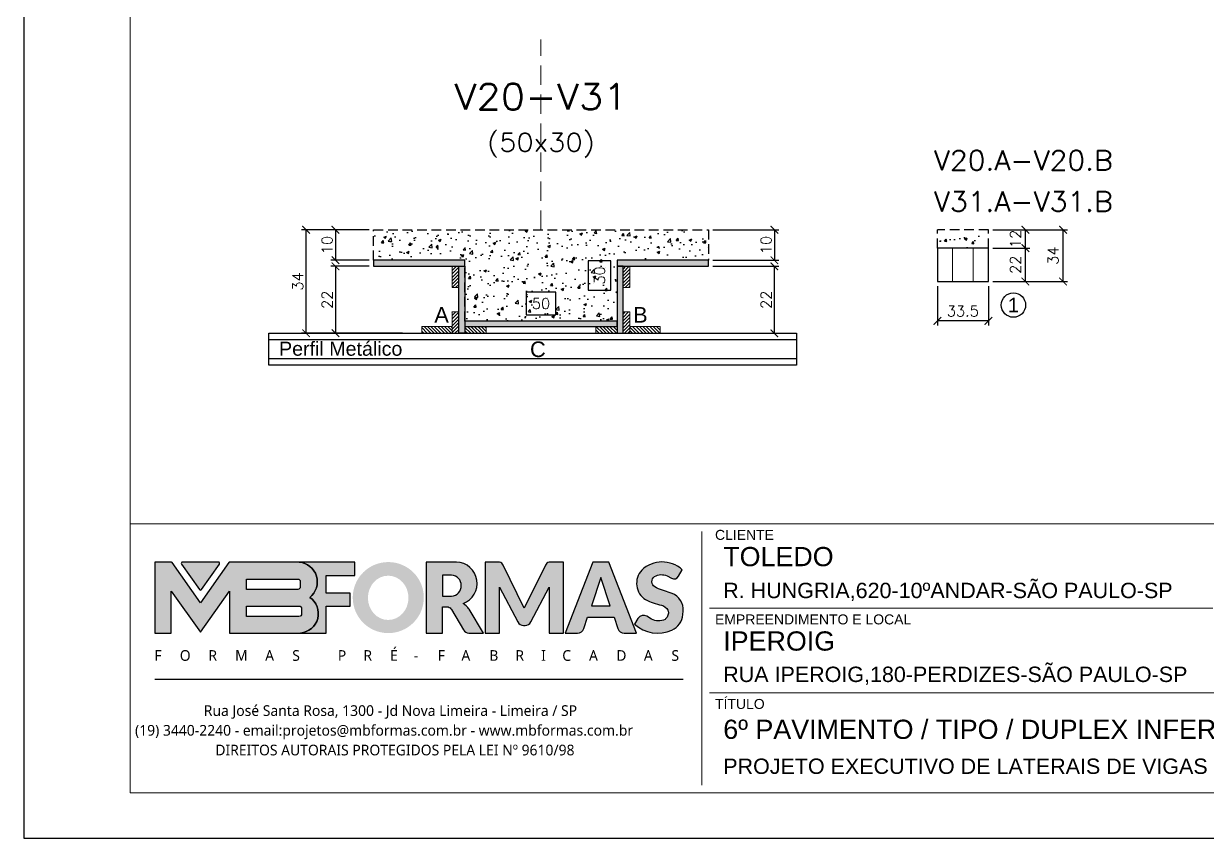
# Model space of a CAD drawing. Extents: x -23436 to 4767, y -4638 to 9755.
# Drawn here: x -17506 to -16729, y -518 to 18 of the extents above; entities that cross this region are included whole.
import ezdxf
from ezdxf.enums import TextEntityAlignment as Align

# ---------------------------------------------------------------- set-up
doc = ezdxf.new("R2010")
doc.units = 0
doc.header["$PDMODE"] = 2
doc.header["$PDSIZE"] = 10
doc.linetypes.add('CABLIN', pattern=[0.35, 0.25, -0.1])
doc.linetypes.add('HIDDEN', pattern=[9.525, 6.35, -3.175])
doc.layers.get('0').update_dxf_attribs({"lineweight": 13})
doc.layers.get('Defpoints').update_dxf_attribs({"lineweight": 13})
for name, color, linetype in [('Concreto', 250, 'HIDDEN'), ('Cota', 4, 'Continuous'), ('Cota Seção (2x)', 4, 'Continuous'), ('Hachura', 252, 'CABLIN'), ('MB Logo', 255, 'Continuous'), ('Painéis', 200, 'Continuous'), ('Perfil Metálico', 224, 'Continuous'), ('Romaneio', 10, 'Continuous'), ('Texto de Titulo', 7, 'Continuous'), ('Texto Qtd Sarr', 242, 'Continuous')]:
    doc.layers.add(name, color=color, linetype=linetype)
for name, color, linetype, lineweight in [('FOLHA MB', 7, 'Continuous', 13), ('Madeira', 100, 'Continuous', 13), ('Sarr 2.2x7', 40, 'Continuous', 9), ('Texto Seção', 7, 'Continuous', 15)]:
    doc.layers.add(name, color=color, linetype=linetype, lineweight=lineweight)
doc.layers.add('Laje_Perimetro', color=7, linetype='Continuous', plot=False)
doc.styles.add('ARIAL', font='arial.ttf', dxfattribs={"oblique": 15, "height": 25})
doc.styles.add('MB_C01', font='arial.ttf', dxfattribs={"height": 1.3})
doc.styles.add('MB_C02', font='arial.ttf', dxfattribs={"height": 2})
doc.styles.add('MB_C03', font='arial.ttf', dxfattribs={"height": 2.5})
doc.styles.add('MtXpl_Lucida_Sans_Un', font='l_10646.ttf')
doc.styles.add('REGUA-120', font='ROMANS.shx', dxfattribs={"height": 15})
doc.styles.add('ROMANS', font='romans.shx')
doc.dimstyles.new('Cota Paínel', dxfattribs={"dimtxt": 7, "dimasz": 5, "dimexe": 3, "dimexo": 3, "dimgap": 3, "dimtad": 1, "dimdec": 1, "dimzin": 12, "dimdsep": 46, "dimtxsty": 'ROMANS', "dimblk": 'ARCHTICK', "dimcen": 0, "dimclrd": 4, "dimclre": 4, "dimclrt": 1, "dimadec": 1, "dimazin": 3, "dimtfac": 1, "dimtdec": 1, "dimtmove": 0, "dimatfit": 3, "dimldrblk": 'OBLIQUE', "dimfxl": 1, "dimtolj": 1, "dimtzin": 12, "dimarcsym": 0})
doc.dimstyles.new('Cota Seção (2x)', dxfattribs={"dimtxt": 7, "dimasz": 5, "dimexe": 3, "dimexo": 3, "dimgap": 2, "dimtad": 3, "dimdec": 1, "dimlfac": 0.5, "dimzin": 12, "dimdsep": 46, "dimtxsty": 'ROMANS', "dimblk": 'ARCHTICK', "dimcen": 0, "dimclrd": 4, "dimclre": 4, "dimclrt": 1, "dimadec": 1, "dimazin": 3, "dimtfac": 1, "dimtdec": 1, "dimtmove": 0, "dimatfit": 3, "dimldrblk": 'OBLIQUE', "dimfxl": 1, "dimtolj": 1, "dimtzin": 12, "dimarcsym": 0})
doc.dimstyles.new('Cota Seção interna', dxfattribs={"dimtxt": 7, "dimasz": 6, "dimexe": 0.18, "dimexo": 2, "dimgap": -4, "dimtad": 3, "dimdec": 1, "dimlfac": 0.5, "dimzin": 12, "dimdsep": 46, "dimtxsty": 'ROMANS', "dimblk": 'ARCHTICK', "dimcen": 0.09, "dimse1": 1, "dimse2": 1, "dimsd1": 1, "dimsd2": 1, "dimclrd": 180, "dimclre": 5, "dimclrt": 1, "dimadec": 0, "dimazin": 3, "dimtfac": 1, "dimtdec": 1, "dimtofl": 0, "dimtmove": 0, "dimatfit": 3, "dimldrblk": 'ARCHTICK', "dimfxl": 1, "dimtolj": 1, "dimtzin": 0, "dimarcsym": 0})

# ---------------------------------------------------------------- blocks, each defined once
blk = doc.blocks.new('MB-NOVO')
at = {"layer": 'MB Logo', "linetype": 'Continuous'}
h = blk.add_hatch(color=256, dxfattribs=at)
h.dxf.hatch_style = 1
h.set_gradient(color1=(242, 132, 69), color2=(247, 180, 141), rotation=90, tint=1)
h.paths.add_polyline_path([(-18529.58, 10980.84), (-18475.71, 10980.84, 0.706757), (-18468.67, 11008.01, 0.681802), (-18476.71, 11034.89), (-18529.36, 11034.89, 0.243712), (-18530.18, 11034.46), (-18551.72, 11003.93), (-18573.27, 11034.46, 0.243712), (-18574.09, 11034.89), (-18586.52, 11034.89), (-18586.52, 10980.84), (-18573.87, 10980.84), (-18573.87, 11012.87), (-18551.72, 10981.49), (-18529.58, 11012.87)])
h.paths.add_polyline_path([(-18516.75, 11014.08), (-18516.75, 11021.99), (-18477.79, 11021.99, -0.414214), (-18475.79, 11019.99), (-18475.79, 11016.08, -0.414214), (-18477.79, 11014.08)], flags=16)
h.paths.add_polyline_path([(-18516.75, 11001.39), (-18476.79, 11001.39, -0.414214), (-18474.79, 10999.39), (-18474.79, 10995.48, -0.414214), (-18476.79, 10993.48), (-18516.75, 10993.48)], flags=16)
at = {"layer": 'MB Logo', "true_color": 0x262626}
h = blk.add_hatch(color=250, dxfattribs=at)
h.dxf.hatch_style = 1
h.paths.add_polyline_path([(-18537.31, 11033.31, 0.60809), (-18538.12, 11034.89), (-18565.32, 11034.89, 0.60809), (-18566.14, 11033.31), (-18552.54, 11014.04, 0.518202), (-18550.91, 11014.04)])
h = blk.add_hatch(color=250, dxfattribs=at)
h.dxf.hatch_style = 1
h.paths.add_polyline_path([(-18456.17, 11011.29), (-18456.17, 11024.65), (-18434.21, 11024.65), (-18434.21, 11034.89), (-18476.71, 11034.89, -0.681802), (-18468.67, 11008.01, -0.706757), (-18475.71, 10980.84), (-18456.17, 10980.84), (-18456.17, 11001.45), (-18437.83, 11001.45), (-18437.83, 11011.29)])
h = blk.add_hatch(color=250, dxfattribs=at)
h.dxf.hatch_style = 1
h.paths.add_polyline_path([(-18435.91, 11007.86, 1), (-18381.87, 11007.86, 1)])
edge = h.paths.add_edge_path(flags=16)
edge.add_ellipse((-18408.97, 11007.68), major_axis=(0, 16.84), ratio=0.916255, start_angle=0, end_angle=360)
h = blk.add_hatch(color=250, dxfattribs=at)
h.dxf.hatch_style = 1
h.paths.add_polyline_path([(-18356.97, 11034.89), (-18380.17, 11034.89), (-18380.17, 10980.84), (-18367.64, 10980.84), (-18367.64, 11000.71), (-18363.41, 11000.71, -0.195765), (-18360.9, 10998.88), (-18351.79, 10983.24, 0.261385), (-18347.52, 10980.84), (-18336.38, 10980.84), (-18347.47, 10999, 0.082429), (-18349.61, 11001.48), (-18351.9, 11003.39, 0.81838)])
h.paths.add_polyline_path([(-18360.76, 11009), (-18367.64, 11009), (-18367.64, 11024.98), (-18360.76, 11024.98, -0.92578)], flags=16)
h = blk.add_hatch(color=250, dxfattribs=at)
h.dxf.hatch_style = 1
h.paths.add_polyline_path([(-18286.65, 11015.9), (-18286.65, 10980.84), (-18275.77, 10980.84), (-18275.77, 11034.89), (-18286.65, 11034.89, 0.216647), (-18289.44, 11032.44), (-18305.46, 10999.84), (-18321.61, 11032.7, 0.199908), (-18324.27, 11034.89), (-18335.15, 11034.89), (-18335.15, 10980.84), (-18324.27, 10980.84), (-18324.27, 11015.9), (-18310.42, 10989.3, 0.279644), (-18305.98, 10986.61, 0.340986), (-18300.5, 10989.3)])
h = blk.add_hatch(color=250, dxfattribs=at)
h.dxf.hatch_style = 1
h.paths.add_polyline_path([(-18274.36, 10980.84), (-18264.98, 10980.84, 0.322517), (-18260.24, 10984.26), (-18257.32, 10993), (-18237.21, 10993), (-18234.29, 10984.26, 0.322517), (-18229.55, 10980.84), (-18220.26, 10980.84), (-18241.25, 11034.89), (-18253.37, 11034.89)])
h.paths.add_polyline_path([(-18254.42, 11001.64), (-18247.26, 11023.04), (-18240.11, 11001.64)], flags=16)
h = blk.add_hatch(color=250, dxfattribs=at)
h.dxf.hatch_style = 1
h.paths.add_polyline_path([(-18206.02, 11024.02, -0.247671), (-18196.88, 11024.32), (-18193.53, 11022.53, 0.40799), (-18188.16, 11024.11), (-18185.37, 11029.08, 0.392837), (-18216.16, 11028.69, 0.467779), (-18213.26, 11006.32, 0.077523), (-18201.17, 11002.12, -0.214206), (-18196.11, 10997.94, -0.284295), (-18198.17, 10991.44, -0.26924), (-18208.78, 10991.57), (-18212.21, 10993.65, 0.407727), (-18219.02, 10992.06), (-18221.79, 10987.71, 0.296878), (-18193.23, 10983.12, 0.272251), (-18184.86, 10995.28), (-18184.65, 10997.88, 0.348906), (-18193.71, 11011.21), (-18200.42, 11013.47, -0.045018), (-18205.76, 11015.68, -0.618284)])
at = {"layer": 'MB Logo', "linetype": 'Continuous'}
blk.add_line((-18586.52, 10945.86), (-18184.78, 10945.86), dxfattribs=at)
at = {"layer": 'MB Logo', "color": 23, "linetype": 'Continuous', "true_color": 0xf28445}
for points in [[(-18573.27, 11034.46, 0.243712), (-18574.09, 11034.89), (-18586.52, 11034.89), (-18586.52, 10980.84), (-18573.87, 10980.84), (-18573.87, 11012.87), (-18551.72, 10981.49), (-18529.58, 11012.87), (-18529.58, 10980.84), (-18475.71, 10980.84, 0.706757), (-18468.67, 11008.01, 0.681802), (-18476.71, 11034.89), (-18529.36, 11034.89, 0.243712), (-18530.18, 11034.46), (-18551.72, 11003.93)], [(-18516.75, 11021.99), (-18477.79, 11021.99, -0.414214), (-18475.79, 11019.99), (-18475.79, 11016.08, -0.414214), (-18477.79, 11014.08), (-18516.75, 11014.08)], [(-18516.75, 11001.39), (-18476.79, 11001.39, -0.414214), (-18474.79, 10999.39), (-18474.79, 10995.48, -0.414214), (-18476.79, 10993.48), (-18516.75, 10993.48)]]:
    blk.add_lwpolyline(points, format="xyb", close=True, dxfattribs=at)
at = {"layer": 'MB Logo', "color": 250, "true_color": 0x262626}
for points in [[(-18537.31, 11033.31, 0.60809), (-18538.12, 11034.89), (-18565.32, 11034.89, 0.60809), (-18566.14, 11033.31), (-18552.54, 11014.04, 0.518202), (-18550.91, 11014.04)], [(-18437.83, 11011.29), (-18456.17, 11011.29), (-18456.17, 11024.65), (-18434.21, 11024.65), (-18434.21, 11034.89), (-18476.71, 11034.89, -0.681802), (-18468.67, 11008.01, -0.706757), (-18475.71, 10980.84), (-18456.17, 10980.84), (-18456.17, 11001.45), (-18437.83, 11001.45)], [(-18347.52, 10980.84), (-18336.38, 10980.84), (-18347.47, 10999, 0.082429), (-18349.61, 11001.48), (-18351.9, 11003.39, 0.81838), (-18356.97, 11034.89), (-18380.17, 11034.89), (-18380.17, 10980.84), (-18367.64, 10980.84), (-18367.64, 11000.71), (-18363.41, 11000.71, -0.209789), (-18360.79, 10998.69), (-18351.79, 10983.24, 0.261385)], [(-18286.65, 11015.9), (-18286.65, 10980.84), (-18275.77, 10980.84), (-18275.77, 11034.89), (-18286.65, 11034.89, 0.216647), (-18289.44, 11032.44), (-18305.46, 10999.84), (-18321.48, 11032.44, 0.216647), (-18324.27, 11034.89), (-18335.15, 11034.89), (-18335.15, 10980.84), (-18324.27, 10980.84), (-18324.27, 11015.9), (-18310.42, 10989.3, 0.279644), (-18305.98, 10986.61), (-18304.93, 10986.61, 0.279644), (-18300.5, 10989.3)], [(-18264.98, 10980.84, 0.322517), (-18260.24, 10984.26), (-18257.32, 10993), (-18237.21, 10993), (-18234.29, 10984.26, 0.322517), (-18229.55, 10980.84), (-18220.26, 10980.84), (-18241.25, 11034.89), (-18253.37, 11034.89), (-18274.36, 10980.84)], [(-18206.24, 11015.94, -0.549626), (-18206.37, 11023.82, -0.258723), (-18196.88, 11024.32), (-18193.53, 11022.53, 0.40799), (-18188.16, 11024.11), (-18185.37, 11029.08, 0.392837), (-18216.16, 11028.69, 0.467779), (-18213.26, 11006.32, 0.077523), (-18201.17, 11002.12, -0.203897), (-18196.26, 10998.22), (-18196.08, 10997.79, -0.267611), (-18197.99, 10991.6), (-18198.45, 10991.29, -0.261145), (-18208.78, 10991.57), (-18212.21, 10993.65, 0.407727), (-18219.02, 10992.06), (-18221.79, 10987.71, 0.296878), (-18193.23, 10983.12, 0.265963), (-18184.89, 10994.94), (-18184.67, 10997.65, 0.340466), (-18193.12, 11011.01), (-18200.42, 11013.47, -0.049298)], [(-18367.64, 11009), (-18360.76, 11009, 0.92578), (-18360.76, 11024.98), (-18367.64, 11024.98)]]:
    blk.add_lwpolyline(points, format="xyb", close=True, dxfattribs=at)
blk.add_lwpolyline([(-18247.26, 11023.04), (-18254.42, 11001.64), (-18240.11, 11001.64)], close=True, dxfattribs=at)
at = {"layer": 'MB Logo', "color": 250, "true_color": 0x262626, "style": 'MtXpl_Lucida_Sans_Un'}
for s, height, p in [('F', 8.12, (-18586.78, 10959.76)), ('O', 8.12, (-18567.45, 10959.76)), ('R', 8.12, (-18545.63, 10959.76)), ('M', 8.12, (-18525.4, 10959.76)), ('A', 8.12, (-18502.51, 10959.76)), ('S', 8.12, (-18481.92, 10959.76)), ('P', 8.12, (-18447.27, 10959.76)), ('R', 8.12, (-18427.76, 10959.76)), ('É', 8.12, (-18407.52, 10959.76)), ('-', 8.12, (-18389.56, 10959.76)), ('F', 8.12, (-18371.38, 10959.76)), ('A', 8.12, (-18353.29, 10959.76)), ('B', 8.12, (-18332.1, 10959.76)), ('R', 8.12, (-18312.21, 10959.76)), ('I', 8.12, (-18292.68, 10959.76)), ('C', 8.12, (-18276.61, 10959.76)), ('A', 8.12, (-18256.26, 10959.76)), ('D', 8.12, (-18235.54, 10959.76)), ('A', 8.12, (-18214.57, 10959.76)), ('S', 8.12, (-18193.6, 10959.76)), ('DIREITOS AUTORAIS PROTEGIDOS PELA LEI Nº 9610/98', 8.1225, (-18540.43, 10887.84))]:
    blk.add_text(s, height=height, dxfattribs=at).set_placement(p)
at = {"layer": 'MB Logo', "style": 'MtXpl_Lucida_Sans_Un'}
for s, p in [('Rua José Santa Rosa, 1300 - Jd Nova Limeira - Limeira / SP', (-18549.2, 10917.84)), ('(19) 3440-2240 - email:projetos@mbformas.com.br - www.mbformas.com.br', (-18601.47, 10902.84))]:
    blk.add_text(s, height=8.1225, dxfattribs=at).set_placement(p)
blk = doc.blocks.new('A$C169d8357')
at = {"layer": 'FOLHA MB', "color": 1}
for p, q in [((1109.82, 356.72), (70, 356.72)), ((445.65, 351.67), (445.65, 184.99)), ((781.5, 301.16), (450.7, 301.16)), ((938.09, 245.6), (450.7, 245.6))]:
    blk.add_line(p, q, dxfattribs=at)
for points in [[(0, 1199.94), (0, 149.94), (1485.02, 149.94), (1485.02, 1199.94)], [(70, 1169.94), (70, 179.94), (1455.02, 179.94), (1455.02, 1169.94)]]:
    blk.add_lwpolyline(points, close=True, dxfattribs=at)
at = {"layer": 'MB Logo', "xscale": 0.8642040370897565, "yscale": 0.8642040370897565, "zscale": 0.8642040370897565}
blk.add_blockref('MB-NOVO', (16148.65, -9204.85), dxfattribs=at)
at = {"layer": 'FOLHA MB', "color": 6}
for s, height, style, p in [('CLIENTE', 6.566, 'MB_C01', (454.33, 346.12)), ('R. HUNGRIA,620-10ºANDAR-SÃO PAULO-SP', 10.102, 'MB_C02', (459.73, 307.83)), ('EMPREENDIMENTO E LOCAL', 6.5663, 'MB_C01', (454.33, 290.56)), ('RUA IPEROIG,180-PERDIZES-SÃO PAULO-SP', 10.102, 'MB_C02', (459.73, 252.69)), ('TÍTULO', 6.566, 'MB_C01', (454.33, 234.99)), ('PROJETO EXECUTIVO DE LATERAIS DE VIGAS', 10.102, 'MB_C02', (459.73, 192.28))]:
    blk.add_text(s, height=height, dxfattribs=dict(at, style=style)).set_placement(p)
at = {"layer": 'FOLHA MB', "color": 5, "style": 'MB_C03'}
for s, height, p in [('TOLEDO', 12.628, (459.73, 328.83)), ('IPEROIG', 12.628, (459.73, 273.34)), ('6º PAVIMENTO / TIPO / DUPLEX INFERIOR', 12.6276, (459.73, 215.3))]:
    blk.add_text(s, height=height, dxfattribs=at).set_placement(p)
blk = doc.blocks.new('titulo1')
at = {"layer": 'Defpoints', "color": 252, "linetype": 'HIDDEN', "ltscale": 2}
blk.add_line((0, 0), (0, 125), dxfattribs=at)
at = {"layer": 'Defpoints', "style": 'ROMANS', "oblique": 15}
blk.add_attdef('FOLHA', text='', height=10, dxfattribs=at).set_placement((0, 15.58), align=Align.MIDDLE_CENTER)
at = {"layer": 'Texto Qtd Sarr', "color": 3, "style": 'ROMANS', "oblique": 15}
for tag, height, p in [('TITULO', 17, (0, 71.45)), ('SEÇÃO', 12, (0, 41.55))]:
    blk.add_attdef(tag, text='', height=height, dxfattribs=at).set_placement(p, align=Align.MIDDLE_CENTER)
blk = doc.blocks.new('*D1102')
at = {"layer": 'Cota Seção (2x)', "color": 180, "lineweight": -2, "transparency": 16777216}
for p, q in [((-17156.76, -158.74), (-17176.09, -158.74)), ((-17176.09, -158.74), (-17176.09, -173.74)), ((-17156.76, -173.74), (-17156.76, -158.74)), ((-17176.09, -173.74), (-17156.76, -173.74))]:
    blk.add_line(p, q, dxfattribs=at)
at = {"layer": 'Defpoints', "color": 0, "transparency": 16777216}
for p in [(-17216.42, -177.74), (-17116.42, -177.74), (-17116.42, -177.74)]:
    blk.add_point(p, dxfattribs=at)
at = {"layer": 'Cota Seção (2x)', "color": 1, "transparency": 16777216, "insert": (-17166.42, -166.24), "char_height": 7, "attachment_point": 5, "style": 'ROMANS'}
blk.add_mtext('\\A1;50', dxfattribs=at)
blk = doc.blocks.new('_ArchTick')
at = {"color": 0, "linetype": 'ByBlock', "const_width": 0.15}
blk.add_lwpolyline([(-0.5, -0.5), (0.5, 0.5)], dxfattribs=at)
blk = doc.blocks.new('*D1103')
at = {"layer": 'Cota', "color": 4, "lineweight": -2, "transparency": 16777216}
for p, q in [((-17053.42, -117.74), (-17010.05, -117.74)), ((-17013.05, -117.74), (-17013.05, -137.74)), ((-17053.42, -137.74), (-17010.05, -137.74))]:
    blk.add_line(p, q, dxfattribs=at)
at = {"layer": 'Defpoints', "color": 0, "transparency": 16777216}
for p in [(-17056.42, -117.74), (-17056.42, -137.74), (-17013.05, -137.74)]:
    blk.add_point(p, dxfattribs=at)
at = {"layer": 'Cota', "color": 4, "lineweight": -2, "transparency": 16777216, "xscale": 5, "yscale": 5, "zscale": 5}
for p, rotation in [((-17013.05, -117.74), 90), ((-17013.05, -137.74), 270)]:
    blk.add_blockref('_ArchTick', p, dxfattribs=dict(at, rotation=rotation))
at = {"layer": 'Cota', "color": 1, "transparency": 16777216, "insert": (-17018.55, -127.74), "char_height": 7, "attachment_point": 5, "rotation": 90, "style": 'ROMANS'}
blk.add_mtext('\\A1;10', dxfattribs=at)
blk = doc.blocks.new('_OBLIQUE')
at = {"color": 0, "linetype": 'ByBlock', "lineweight": -2}
for p, q in [((0, 0), (-1, 0)), ((-0.5, -0.5), (0.5, 0.5))]:
    blk.add_line(p, q, dxfattribs=at)
blk = doc.blocks.new('*D1104')
at = {"layer": 'Cota', "color": 4, "lineweight": -2, "transparency": 16777216}
for p, q in [((-17279.42, -117.74), (-17323.8, -117.74)), ((-17320.8, -185.74), (-17320.8, -117.74)), ((-17257.42, -185.74), (-17323.8, -185.74))]:
    blk.add_line(p, q, dxfattribs=at)
at = {"layer": 'Defpoints', "color": 0, "transparency": 16777216}
for p in [(-17320.8, -117.74), (-17276.42, -117.74), (-17254.42, -185.74)]:
    blk.add_point(p, dxfattribs=at)
at = {"layer": 'Cota', "color": 4, "lineweight": -2, "transparency": 16777216, "xscale": 5, "yscale": 5, "zscale": 5}
for p, rotation in [((-17320.8, -117.74), 90), ((-17320.8, -185.74), 270)]:
    blk.add_blockref('_ArchTick', p, dxfattribs=dict(at, rotation=rotation))
at = {"layer": 'Cota', "color": 1, "transparency": 16777216, "insert": (-17326.3, -151.74), "char_height": 7, "attachment_point": 5, "rotation": 90, "style": 'ROMANS'}
blk.add_mtext('\\A1;34', dxfattribs=at)
blk = doc.blocks.new('*D1105')
at = {"layer": 'Cota', "color": 4, "lineweight": -2, "transparency": 16777216}
for p, q in [((-17053.42, -141.74), (-17010.05, -141.74)), ((-17013.05, -185.74), (-17013.05, -141.74)), ((-17075.42, -185.74), (-17010.05, -185.74))]:
    blk.add_line(p, q, dxfattribs=at)
at = {"layer": 'Defpoints', "color": 0, "transparency": 16777216}
for p in [(-17056.42, -141.74), (-17013.05, -141.74), (-17078.42, -185.74)]:
    blk.add_point(p, dxfattribs=at)
at = {"layer": 'Cota', "color": 4, "lineweight": -2, "transparency": 16777216, "xscale": 5, "yscale": 5, "zscale": 5}
for p, rotation in [((-17013.05, -141.74), 90), ((-17013.05, -185.74), 270)]:
    blk.add_blockref('_ArchTick', p, dxfattribs=dict(at, rotation=rotation))
at = {"layer": 'Cota', "color": 1, "transparency": 16777216, "insert": (-17018.55, -163.74), "char_height": 7, "attachment_point": 5, "rotation": 90, "style": 'ROMANS'}
blk.add_mtext('\\A1;22', dxfattribs=at)
blk = doc.blocks.new('*D1106')
at = {"layer": 'Cota Seção (2x)', "color": 180, "lineweight": -2, "transparency": 16777216}
for p, q in [((-17120.42, -138.07), (-17135.42, -138.07)), ((-17135.42, -138.07), (-17135.42, -157.41)), ((-17120.42, -157.41), (-17120.42, -138.07)), ((-17135.42, -157.41), (-17120.42, -157.41))]:
    blk.add_line(p, q, dxfattribs=at)
at = {"layer": 'Defpoints', "color": 0, "transparency": 16777216}
for p in [(-17116.42, -117.74), (-17116.42, -117.74), (-17116.42, -177.74)]:
    blk.add_point(p, dxfattribs=at)
at = {"layer": 'Cota Seção (2x)', "color": 1, "transparency": 16777216, "insert": (-17127.92, -147.74), "char_height": 7, "attachment_point": 5, "rotation": 90, "style": 'ROMANS'}
blk.add_mtext('\\A1;30', dxfattribs=at)
blk = doc.blocks.new('*D1107')
at = {"layer": 'Cota', "color": 4, "lineweight": -2, "transparency": 16777216}
for p, q in [((-17279.42, -117.74), (-17304.48, -117.74)), ((-17301.48, -117.74), (-17301.48, -137.74)), ((-17279.42, -137.74), (-17304.48, -137.74))]:
    blk.add_line(p, q, dxfattribs=at)
at = {"layer": 'Defpoints', "color": 0, "transparency": 16777216}
for p in [(-17276.42, -117.74), (-17301.48, -137.74), (-17276.42, -137.74)]:
    blk.add_point(p, dxfattribs=at)
at = {"layer": 'Cota', "color": 4, "lineweight": -2, "transparency": 16777216, "xscale": 5, "yscale": 5, "zscale": 5}
for p, rotation in [((-17301.48, -117.74), 90), ((-17301.48, -137.74), 270)]:
    blk.add_blockref('_ArchTick', p, dxfattribs=dict(at, rotation=rotation))
at = {"layer": 'Cota', "color": 1, "transparency": 16777216, "insert": (-17306.98, -127.74), "char_height": 7, "attachment_point": 5, "rotation": 90, "style": 'ROMANS'}
blk.add_mtext('\\A1;10', dxfattribs=at)
blk = doc.blocks.new('*D1108')
at = {"layer": 'Cota', "color": 4, "lineweight": -2, "transparency": 16777216}
for p, q in [((-17279.42, -141.74), (-17304.48, -141.74)), ((-17301.48, -141.74), (-17301.48, -185.74)), ((-17257.42, -185.74), (-17304.48, -185.74))]:
    blk.add_line(p, q, dxfattribs=at)
at = {"layer": 'Defpoints', "color": 0, "transparency": 16777216}
for p in [(-17276.42, -141.74), (-17301.48, -185.74), (-17254.42, -185.74)]:
    blk.add_point(p, dxfattribs=at)
at = {"layer": 'Cota', "color": 4, "lineweight": -2, "transparency": 16777216, "xscale": 5, "yscale": 5, "zscale": 5}
for p, rotation in [((-17301.48, -141.74), 90), ((-17301.48, -185.74), 270)]:
    blk.add_blockref('_ArchTick', p, dxfattribs=dict(at, rotation=rotation))
at = {"layer": 'Cota', "color": 1, "transparency": 16777216, "insert": (-17306.98, -163.74), "char_height": 7, "attachment_point": 5, "rotation": 90, "style": 'ROMANS'}
blk.add_mtext('\\A1;22', dxfattribs=at)
blk = doc.blocks.new('*D1109')
at = {"layer": 'Cota', "color": 4, "lineweight": -2, "transparency": 16777216}
for p, q in [((-16905.94, -154.74), (-16905.94, -180.64)), ((-16872.44, -154.74), (-16872.44, -180.64)), ((-16872.44, -177.64), (-16905.94, -177.64))]:
    blk.add_line(p, q, dxfattribs=at)
at = {"layer": 'Defpoints', "color": 0, "transparency": 16777216}
for p in [(-16905.94, -151.74), (-16872.44, -151.74), (-16905.94, -177.64)]:
    blk.add_point(p, dxfattribs=at)
at = {"layer": 'Cota', "color": 4, "lineweight": -2, "transparency": 16777216, "xscale": 5, "yscale": 5, "zscale": 5, "rotation": 180}
blk.add_blockref('_ArchTick', (-16905.94, -177.64), dxfattribs=at)
at = {"layer": 'Cota', "color": 4, "lineweight": -2, "transparency": 16777216, "xscale": 5, "yscale": 5, "zscale": 5}
blk.add_blockref('_ArchTick', (-16872.44, -177.64), dxfattribs=at)
at = {"layer": 'Cota', "color": 1, "transparency": 16777216, "insert": (-16889.19, -171.14), "char_height": 7, "attachment_point": 5, "style": 'ROMANS'}
blk.add_mtext('\\A1;33.5', dxfattribs=at)
blk = doc.blocks.new('*D1110')
at = {"layer": 'Cota', "color": 4, "lineweight": -2, "transparency": 16777216}
for p, q in [((-16869.44, -129.74), (-16845.13, -129.74)), ((-16848.13, -151.74), (-16848.13, -129.74)), ((-16869.44, -151.74), (-16845.13, -151.74))]:
    blk.add_line(p, q, dxfattribs=at)
at = {"layer": 'Defpoints', "color": 0, "transparency": 16777216}
for p in [(-16872.44, -129.74), (-16848.13, -129.74), (-16872.44, -151.74)]:
    blk.add_point(p, dxfattribs=at)
at = {"layer": 'Cota', "color": 4, "lineweight": -2, "transparency": 16777216, "xscale": 5, "yscale": 5, "zscale": 5}
for p, rotation in [((-16848.13, -129.74), 90), ((-16848.13, -151.74), 270)]:
    blk.add_blockref('_ArchTick', p, dxfattribs=dict(at, rotation=rotation))
at = {"layer": 'Cota', "color": 1, "transparency": 16777216, "insert": (-16854.63, -140.74), "char_height": 7, "attachment_point": 5, "rotation": 90, "style": 'ROMANS'}
blk.add_mtext('\\A1;22', dxfattribs=at)
blk = doc.blocks.new('*D1111')
at = {"layer": 'Cota', "color": 4, "lineweight": -2, "transparency": 16777216}
for p, q in [((-16869.44, -117.74), (-16845.13, -117.74)), ((-16848.13, -129.74), (-16848.13, -117.74)), ((-16869.44, -129.74), (-16845.13, -129.74))]:
    blk.add_line(p, q, dxfattribs=at)
at = {"layer": 'Defpoints', "color": 0, "transparency": 16777216}
for p in [(-16872.44, -117.74), (-16848.13, -117.74), (-16872.44, -129.74)]:
    blk.add_point(p, dxfattribs=at)
at = {"layer": 'Cota', "color": 4, "lineweight": -2, "transparency": 16777216, "xscale": 5, "yscale": 5, "zscale": 5}
for p, rotation in [((-16848.13, -117.74), 90), ((-16848.13, -129.74), 270)]:
    blk.add_blockref('_ArchTick', p, dxfattribs=dict(at, rotation=rotation))
at = {"layer": 'Cota', "color": 1, "transparency": 16777216, "insert": (-16854.63, -123.74), "char_height": 7, "attachment_point": 5, "rotation": 90, "style": 'ROMANS'}
blk.add_mtext('\\A1;12', dxfattribs=at)
blk = doc.blocks.new('*D1112')
at = {"layer": 'Cota', "color": 4, "lineweight": -2, "transparency": 16777216}
for p, q in [((-16869.44, -117.74), (-16820.37, -117.74)), ((-16823.37, -151.74), (-16823.37, -117.74)), ((-16869.44, -151.74), (-16820.37, -151.74))]:
    blk.add_line(p, q, dxfattribs=at)
at = {"layer": 'Defpoints', "color": 0, "transparency": 16777216}
for p in [(-16872.44, -117.74), (-16823.37, -117.74), (-16872.44, -151.74)]:
    blk.add_point(p, dxfattribs=at)
at = {"layer": 'Cota', "color": 4, "lineweight": -2, "transparency": 16777216, "xscale": 5, "yscale": 5, "zscale": 5}
for p, rotation in [((-16823.37, -117.74), 90), ((-16823.37, -151.74), 270)]:
    blk.add_blockref('_ArchTick', p, dxfattribs=dict(at, rotation=rotation))
at = {"layer": 'Cota', "color": 1, "transparency": 16777216, "insert": (-16829.87, -134.74), "char_height": 7, "attachment_point": 5, "rotation": 90, "style": 'ROMANS'}
blk.add_mtext('\\A1;34', dxfattribs=at)

msp = doc.modelspace()

# ---------------------------------------------------------------- hatches: boundary and pattern name
at = {"layer": 'Concreto'}
h = msp.add_hatch(dxfattribs=at)
h.set_pattern_fill('AR-CONC', color=256, scale=2.5)
h.set_pattern_definition([(50, (1600.205, -7364.665), (17.931505, -1.568803), [1.875, -20.625]), (355, (1600.205, -7364.665), (-3.468783, 18.804803), [1.5, -16.5]), (100.45144, (1601.7, -7364.796), (14.462721, 17.236), [1.593505, -17.528553]), (46.1842, (1600.205, -7359.665), (26.681033, -4.137982), [2.8125, -30.9375]), (96.63564, (1602.43, -7360.01), (23.36655, 24.352965), [2.39026, -26.292844]), (351.18416, (1600.205, -7359.665), (23.36655, 24.352965), [2.25, -24.75]), (21, (1602.705, -7360.915), (14.922676, -10.065472), [1.875, -20.625]), (326, (1602.705, -7360.915), (6.082883, 18.128751), [1.5, -16.5]), (71.45144, (1603.949, -7361.754), (21.00556, 8.063279), [1.593505, -17.528553]), (37.5, (1600.2055, -7364.6655), (0.3039964, 8.3223463), [0, -16.3, 0, -16.75, 0, -16.5625]), (7.5, (1600.2055, -7364.6655), (6.5767384, 9.8602928), [0, -9.55, 0, -15.925, 0, -6.3125]), (327.5, (1594.6305, -7364.6655), (13.345561, -0.5638718), [0, -6.25, 0, -19.5, 0, -25.875]), (317.5, (1592.13, -7364.665), (14.579654, 2.5026246), [0, -8.125, 0, -12.95, 0, -18.375])])
h.paths.add_polyline_path([(-17276.42, -137.74), (-17276.42, -117.74), (-17056.42, -117.74), (-17056.42, -137.74), (-17116.42, -137.74), (-17116.42, -177.74), (-17216.42, -177.74), (-17216.42, -137.74)])
h = msp.add_hatch(dxfattribs=at)
h.set_pattern_fill('AR-CONC', color=256, scale=2.5)
h.set_pattern_definition([(50, (-1678.545, -495), (17.931505, -1.568803), [1.875, -20.625]), (355, (-1678.545, -495), (-3.468783, 18.804803), [1.5, -16.5]), (100.45144, (-1677.051, -495.13), (14.462721, 17.236), [1.593505, -17.528553]), (46.1842, (-1678.545, -490), (26.681033, -4.137982), [2.8125, -30.9375]), (96.63564, (-1676.322, -490.345), (23.36655, 24.352965), [2.39026, -26.292844]), (351.18416, (-1678.545, -490), (23.36655, 24.352965), [2.25, -24.75]), (21, (-1676.045, -491.25), (14.922676, -10.065472), [1.875, -20.625]), (326, (-1676.045, -491.25), (6.082883, 18.128751), [1.5, -16.5]), (71.45144, (-1674.802, -492.089), (21.00556, 8.063279), [1.593505, -17.528553]), (37.5, (-1678.545, -495), (0.3039964, 8.3223463), [0, -16.3, 0, -16.75, 0, -16.5625]), (7.5, (-1678.545, -495), (6.5767384, 9.860293), [0, -9.55, 0, -15.925, 0, -6.3125]), (327.5, (-1684.12, -495), (13.345561, -0.5638718), [0, -6.25, 0, -19.5, 0, -25.875]), (317.5, (-1686.62, -495), (14.579654, 2.502625), [0, -8.125, 0, -12.95, 0, -18.375])])
h.paths.add_polyline_path([(-16872.44, -117.74), (-16905.94, -117.74), (-16905.94, -129.74), (-16895.94, -129.74), (-16872.44, -129.74)])
at = {"layer": 'Hachura'}
h = msp.add_hatch(color=256, dxfattribs=at)
h.dxf.hatch_style = 1
h.paths.add_polyline_path([(-17216.42, -141.74), (-17216.42, -137.74), (-17276.42, -137.74), (-17276.42, -141.74)])
h = msp.add_hatch(color=256, dxfattribs=at)
h.dxf.hatch_style = 1
h.paths.add_polyline_path([(-17056.42, -141.74), (-17056.42, -137.74), (-17116.42, -137.74), (-17116.42, -141.74)])
h = msp.add_hatch(dxfattribs=at)
h.set_pattern_fill('ANSI31', color=256, scale=0.5, angle=360, style=0)
h.set_pattern_definition([(45, (-8917.1803, 22818.8796), (-1.12253202, 1.12253202), [])])
h.paths.add_polyline_path([(-17220.42, -141.74), (-17224.82, -141.74), (-17224.82, -155.74), (-17220.42, -155.74)])
h = msp.add_hatch(color=256, dxfattribs=at)
h.dxf.hatch_style = 1
h.paths.add_polyline_path([(-17220.42, -141.74), (-17216.42, -141.74), (-17216.42, -185.74), (-17220.42, -185.74)])
h = msp.add_hatch(color=256, dxfattribs=at)
h.dxf.hatch_style = 1
h.paths.add_polyline_path([(-17112.42, -141.74), (-17116.42, -141.74), (-17116.42, -185.74), (-17112.42, -185.74)])
h = msp.add_hatch(dxfattribs=at)
h.set_pattern_fill('ANSI31', color=256, scale=0.5, angle=360, style=0)
h.set_pattern_definition([(45, (-8855.1803, 22818.8796), (-1.12253202, 1.12253202), [])])
h.paths.add_polyline_path([(-17112.42, -141.74), (-17108.02, -141.74), (-17108.02, -155.74), (-17112.42, -155.74)])
h = msp.add_hatch(dxfattribs=at)
h.set_pattern_fill('ANSI31', color=256, scale=0.5, angle=360, style=0)
h.set_pattern_definition([(45, (-8917.1803, 22876.8796), (-1.12253202, 1.12253202), [])])
h.paths.add_polyline_path([(-17220.42, -185.74), (-17224.82, -185.74), (-17224.82, -171.74), (-17220.42, -171.74)])
h = msp.add_hatch(color=256, dxfattribs=at)
h.dxf.hatch_style = 1
h.paths.add_polyline_path([(-17116.42, -181.34), (-17116.42, -177.74), (-17216.42, -177.74), (-17216.42, -181.34)])
h = msp.add_hatch(dxfattribs=at)
h.set_pattern_fill('ANSI31', color=256, scale=0.5, angle=360, style=0)
h.set_pattern_definition([(45, (-8855.1803, 22876.8796), (-1.12253202, 1.12253202), [])])
h.paths.add_polyline_path([(-17112.42, -185.74), (-17108.02, -185.74), (-17108.02, -171.74), (-17112.42, -171.74)])
h = msp.add_hatch(dxfattribs=at)
h.set_pattern_fill('ANSI31', color=256, scale=0.5, angle=270, style=0)
h.set_pattern_definition([(315, (5749.7961, -8415.3843), (1.12253202, 1.12253202), [])])
h.paths.add_polyline_path([(-17244.82, -185.74), (-17244.82, -181.34), (-17224.82, -181.34), (-17224.82, -185.74)])
h = msp.add_hatch(dxfattribs=at)
h.set_pattern_fill('ANSI31', color=256, scale=0.5, angle=270, style=0)
h.set_pattern_definition([(315, (5740.1961, -8415.3843), (1.12253202, 1.12253202), [])])
h.paths.add_polyline_path([(-17216.42, -185.74), (-17216.42, -181.34), (-17202.42, -181.34), (-17202.42, -185.74)])
h = msp.add_hatch(dxfattribs=at)
h.set_pattern_fill('ANSI31', color=256, scale=0.5, angle=270, style=0)
h.set_pattern_definition([(315, (5802.1961, -8415.3843), (1.12253202, 1.12253202), [])])
h.paths.add_polyline_path([(-17116.42, -185.74), (-17116.42, -181.34), (-17130.42, -181.34), (-17130.42, -185.74)])
h = msp.add_hatch(dxfattribs=at)
h.set_pattern_fill('ANSI31', color=256, scale=0.5, angle=270, style=0)
h.set_pattern_definition([(315, (5792.5961, -8415.3843), (1.12253202, 1.12253202), [])])
h.paths.add_polyline_path([(-17088.02, -185.74), (-17088.02, -181.34), (-17108.02, -181.34), (-17108.02, -185.74)])

# ---------------------------------------------------------------- linework, layer by layer
at = {"layer": 'Concreto'}
for p, q in [((-16872.44, -117.74), (-16905.94, -117.74)), ((-16905.94, -129.74), (-16905.94, -117.74)), ((-16872.44, -129.74), (-16872.44, -117.74))]:
    msp.add_line(p, q, dxfattribs=at)
msp.add_lwpolyline([(-17276.42, -137.74), (-17276.42, -117.74), (-17056.42, -117.74), (-17056.42, -137.74), (-17116.42, -137.74), (-17116.42, -177.74), (-17216.42, -177.74), (-17216.42, -137.74)], close=True, dxfattribs=at)
at = {"layer": 'Laje_Perimetro'}
msp.add_lwpolyline([(-16021.36, 532.26), (-17506.38, 532.26), (-17506.38, -517.74), (-16021.36, -517.74)], close=True, dxfattribs=at)
at = {"layer": 'Madeira'}
for points in [[(-17220.42, -141.74), (-17224.82, -141.74), (-17224.82, -155.74), (-17220.42, -155.74)], [(-17112.42, -141.74), (-17108.02, -141.74), (-17108.02, -155.74), (-17112.42, -155.74)], [(-17220.42, -185.74), (-17224.82, -185.74), (-17224.82, -171.74), (-17220.42, -171.74)], [(-17112.42, -185.74), (-17108.02, -185.74), (-17108.02, -171.74), (-17112.42, -171.74)], [(-17244.82, -185.74), (-17244.82, -181.34), (-17224.82, -181.34), (-17224.82, -185.74)], [(-17216.42, -185.74), (-17216.42, -181.34), (-17202.42, -181.34), (-17202.42, -185.74)], [(-17116.42, -185.74), (-17116.42, -181.34), (-17130.42, -181.34), (-17130.42, -185.74)], [(-17088.02, -185.74), (-17088.02, -181.34), (-17108.02, -181.34), (-17108.02, -185.74)]]:
    msp.add_lwpolyline(points, close=True, dxfattribs=at)
at = {"layer": 'Painéis'}
for p, q in [((-16905.94, -129.74), (-16905.94, -151.74)), ((-16872.44, -129.74), (-16905.94, -129.74)), ((-16872.44, -151.74), (-16872.44, -129.74)), ((-16905.94, -151.74), (-16872.44, -151.74))]:
    msp.add_line(p, q, dxfattribs=at)
for points in [[(-17216.42, -141.74), (-17216.42, -137.74), (-17276.42, -137.74), (-17276.42, -141.74)], [(-17056.42, -141.74), (-17056.42, -137.74), (-17116.42, -137.74), (-17116.42, -141.74)], [(-17220.42, -141.74), (-17216.42, -141.74), (-17216.42, -185.74), (-17220.42, -185.74)], [(-17112.42, -141.74), (-17116.42, -141.74), (-17116.42, -185.74), (-17112.42, -185.74)], [(-17116.42, -181.34), (-17116.42, -177.74), (-17216.42, -177.74), (-17216.42, -181.34)]]:
    msp.add_lwpolyline(points, close=True, dxfattribs=at)
at = {"layer": 'Perfil Metálico'}
msp.add_lwpolyline([(-16998.41, -206.81), (-17345.33, -206.81), (-17345.33, -185.74), (-16998.41, -185.74)], close=True, dxfattribs=at)
for points in [[(-17345.33, -189.9), (-16998.41, -189.9)], [(-16998.41, -202.65), (-17345.33, -202.65)]]:
    msp.add_lwpolyline(points, dxfattribs=at)
at = {"layer": 'Romaneio'}
msp.add_circle((-16855.95, -167.22), 8, dxfattribs=at)
at = {"layer": 'Sarr 2.2x7', "color": 50}
for p, q in [((-16905.94, -151.74), (-16905.94, -129.74)), ((-16905.94, -129.74), (-16900.94, -129.74)), ((-16895.94, -129.74), (-16900.94, -129.74)), ((-16895.94, -151.74), (-16895.94, -129.74)), ((-16882.44, -129.74), (-16877.44, -129.74)), ((-16882.44, -129.74), (-16882.44, -151.74)), ((-16872.44, -129.74), (-16877.44, -129.74)), ((-16872.44, -129.74), (-16872.44, -151.74)), ((-16905.94, -151.74), (-16900.94, -151.74)), ((-16895.94, -151.74), (-16900.94, -151.74)), ((-16882.44, -151.74), (-16877.44, -151.74)), ((-16872.44, -151.74), (-16877.44, -151.74))]:
    msp.add_line(p, q, dxfattribs=at)

# ---------------------------------------------------------------- block references
at = {"layer": 'MB Logo'}
msp.add_blockref('A$C169d8357', (-17506.38, -667.68), dxfattribs=at)
at = {"layer": 'Texto Seção'}
ref = msp.add_blockref('titulo1', (-17166.42, -117.74), dxfattribs=at)
ref.add_attrib('TITULO', 'V20-V31', dxfattribs={"layer": 'Texto de Titulo', "color": 7, "height": 17, "style": 'ROMANS', "width": 1.1}).set_placement((-17166.42, -30.24), align=Align.MIDDLE_CENTER)
ref.add_attrib('SEÇÃO', '(50x30)', dxfattribs={"layer": 'Texto de Titulo', "color": 7, "height": 12, "style": 'ROMANS', "width": 1.1}).set_placement((-17166.42, -60.24), align=Align.MIDDLE_CENTER)

# ---------------------------------------------------------------- texts
at = {"layer": 'Romaneio', "color": 0, "style": 'ARIAL'}
msp.add_text('1', height=9.6, dxfattribs=at).set_placement((-16855.95, -167.22), align=Align.MIDDLE_CENTER)
at = {"layer": 'Texto Seção', "style": 'REGUA-120', "width": 1.05}
for s, p in [('V20.A-V20.B', (-16908.25, -78.58)), ('V31.A-V31.B', (-16908.25, -105.67))]:
    msp.add_text(s, height=13, dxfattribs=at).set_placement(p)
at = {"layer": 'Texto Seção', "color": 0, "linetype": 'Continuous', "style": 'ARIAL'}
for s, p in [('A', (-17231.75, -173.61)), ('B', (-17101.1, -173.61)), ('C', (-17168.49, -196.28))]:
    msp.add_text(s, height=10.22, dxfattribs=at).set_placement(p, align=Align.MIDDLE_CENTER)
at = {"layer": 'Texto Seção', "style": 'ARIAL'}
msp.add_text('Perfil Metálico', height=9.24, dxfattribs=at).set_placement((-17298.03, -195.9), align=Align.MIDDLE_CENTER)

# ---------------------------------------------------------------- dimensions: what is measured, and where the dimension line sits
at = {"layer": 'Cota'}
for base, p1, p2, dimstyle, picture, middle in [((-17320.8, -117.74), (-17254.42, -185.74), (-17276.42, -117.74), 'Cota Seção (2x)', '*D1104', (-17326.3, -151.74)), ((-17301.48, -137.74), (-17276.42, -117.74), (-17276.42, -137.74), 'Cota Seção (2x)', '*D1107', (-17306.98, -127.74)), ((-17013.05, -137.74), (-17056.42, -117.74), (-17056.42, -137.74), 'Cota Seção (2x)', '*D1103', (-17018.55, -127.74)), ((-16823.37, -117.74), (-16872.44, -151.74), (-16872.44, -117.74), 'Cota Paínel', '*D1112', (-16829.87, -134.74)), ((-16848.13, -129.74), (-16872.44, -151.74), (-16872.44, -129.74), 'Cota Paínel', '*D1110', (-16854.63, -140.74)), ((-17301.48, -185.74), (-17276.42, -141.74), (-17254.42, -185.74), 'Cota Seção (2x)', '*D1108', (-17306.98, -163.74)), ((-17013.05, -141.74), (-17078.42, -185.74), (-17056.42, -141.74), 'Cota Seção (2x)', '*D1105', (-17018.55, -163.74))]:
    dim = msp.add_linear_dim(base=base, p1=p1, p2=p2, angle=90, dimstyle=dimstyle, dxfattribs=at)
    dim.commit()
    dim.dimension.update_dxf_attribs({"geometry": picture, "text_midpoint": middle})
dim = msp.add_linear_dim(base=(-16848.13, -117.74), p1=(-16872.44, -129.74), p2=(-16872.44, -117.74), angle=90, dimstyle='Cota Paínel', dxfattribs=at)
dim.commit()
dim.dimension.update_dxf_attribs({"geometry": '*D1111', "text_midpoint": (-16848.13, -123.74), "dimtype": 160})
dim = msp.add_linear_dim(base=(-16905.94, -177.64), p1=(-16872.44, -151.74), p2=(-16905.94, -151.74), dimstyle='Cota Paínel', dxfattribs=at)
dim.commit()
dim.dimension.update_dxf_attribs({"geometry": '*D1109', "text_midpoint": (-16889.19, -171.14)})
at = {"layer": 'Cota Seção (2x)'}
dim = msp.add_linear_dim(base=(-17116.42, -117.74), p1=(-17116.42, -177.74), p2=(-17116.42, -117.74), angle=90, dimstyle='Cota Seção interna', dxfattribs=at)
dim.commit()
dim.dimension.update_dxf_attribs({"geometry": '*D1106', "text_midpoint": (-17127.92, -147.74)})
dim = msp.add_linear_dim(base=(-17116.42, -177.74), p1=(-17216.42, -177.74), p2=(-17116.42, -177.74), dimstyle='Cota Seção interna', dxfattribs=at)
dim.commit()
dim.dimension.update_dxf_attribs({"geometry": '*D1102', "text_midpoint": (-17166.42, -166.24)})

doc.saveas('drawing.dxf')
